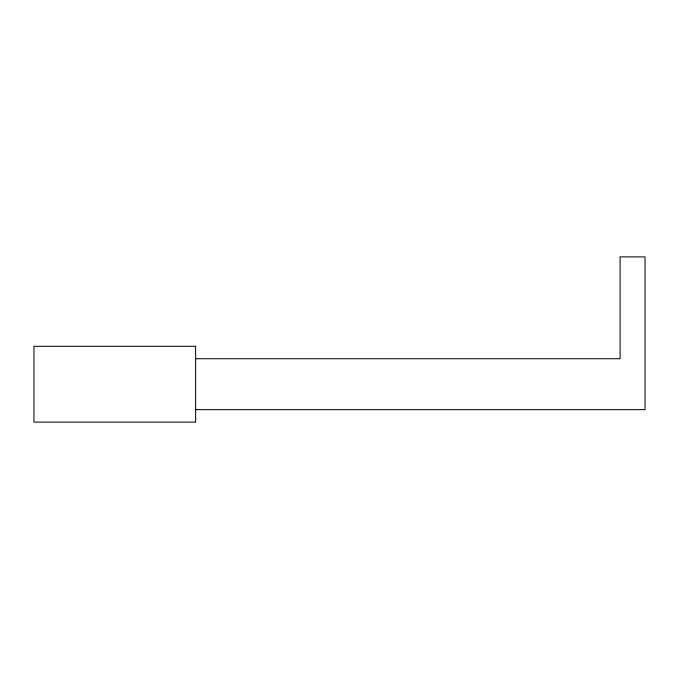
<?xml version="1.0" encoding="UTF-8"?>
<svg xmlns="http://www.w3.org/2000/svg" width="679" height="679" viewBox="0 0 679 679"><rect width="100%" height="100%" fill="white"/><g stroke="black" fill="none" stroke-linecap="round" stroke-linejoin="round"><path stroke-width="1.02" d="M195.62 358.733L620.088 358.733L620.088 256.883L645.05 256.883L645.05 409.658L195.62 409.658M195.62 346.282L33.95 346.282L33.95 422.117L195.62 422.117L195.62 346.282"/></g></svg>
